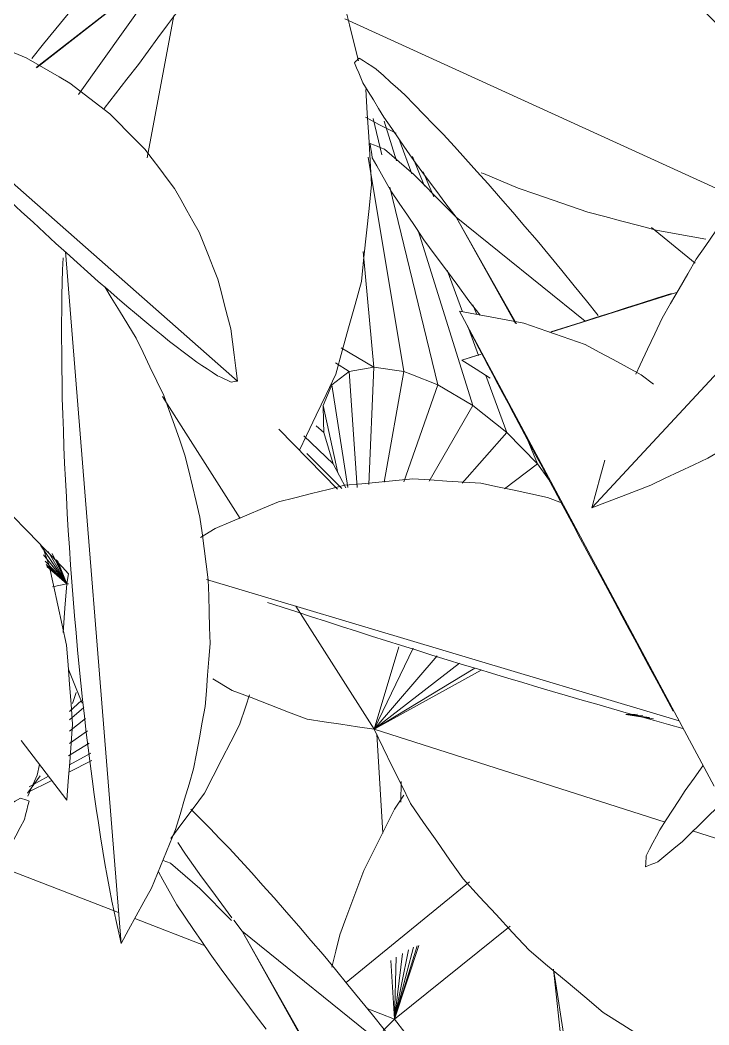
# Model space of a CAD drawing. Header units: metres. Extents: x 13.9 to 26.7, y -0.2 to 3.2.
# Drawn here: x 16.6252 to 16.6683, y 1.7036 to 1.7665 of the extents above; entities that cross this region are included whole.
import ezdxf

# ---------------------------------------------------------------- set-up
doc = ezdxf.new("R2010")
doc.units = ezdxf.units.M
doc.layers.add('Importações nas famílias', color=10, linetype='Continuous', lineweight=5)
doc.layers.add('Vegetação', color=7, linetype='Continuous', lineweight=5)

# ---------------------------------------------------------------- blocks, each defined once
blk = doc.blocks.new('Planta_pergolado_12200 - plantas pergolado_skp_Component_17-V357-Corte 1')
at = {"layer": 'Importações nas famílias'}
for p, q in [((16.63913, 1.70947), (16.638605, 1.710174)), ((16.649847, 1.700836), (16.63913, 1.70947)), ((16.642911, 1.70281), (16.63913, 1.70947)), ((16.64284, 1.702829), (16.63913, 1.70947)), ((16.640642, 1.703354), (16.639938, 1.704249))]:
    blk.add_line(p, q, dxfattribs=at)
at = {"layer": 'Importações nas famílias', "flags": 128}
for points in [[(16.635931, 1.717116), (16.636528, 1.716504), (16.637125, 1.715892), (16.637722, 1.71528), (16.638319, 1.714669)], [(16.636594, 1.712871), (16.636097, 1.713588), (16.635601, 1.714304), (16.635104, 1.715021)], [(16.638319, 1.714669), (16.639024, 1.713892), (16.639729, 1.713116), (16.640434, 1.712339), (16.641139, 1.711563)], [(16.634201, 1.713907), (16.634424, 1.713817), (16.634647, 1.713726)], [(16.634647, 1.713726), (16.635108, 1.71333), (16.635569, 1.712934), (16.63603, 1.712538), (16.636491, 1.712142)], [(16.635049, 1.711127), (16.63476, 1.711645), (16.634471, 1.712162), (16.634182, 1.712679), (16.633893, 1.713197)], [(16.638496, 1.71032), (16.637862, 1.71117), (16.637228, 1.712021), (16.636594, 1.712871)], [(16.636491, 1.712142), (16.637151, 1.711474), (16.63781, 1.710806), (16.63847, 1.710138)], [(16.637123, 1.708057), (16.636604, 1.708825), (16.636086, 1.709592), (16.635567, 1.71036), (16.635049, 1.711127)], [(16.641139, 1.711563), (16.641904, 1.710674), (16.64267, 1.709786), (16.643435, 1.708898), (16.6442, 1.70801)], [(16.639938, 1.704249), (16.639234, 1.705201), (16.638531, 1.706153), (16.637827, 1.707105), (16.637123, 1.708057)], [(16.6442, 1.70801), (16.644973, 1.707071), (16.645746, 1.706131), (16.646519, 1.705192), (16.647293, 1.704253)], [(16.647293, 1.704253), (16.648021, 1.703326), (16.64875, 1.7024), (16.649478, 1.701473)]]:
    blk.add_lwpolyline(points, dxfattribs=at)
blk = doc.blocks.new('Planta_pergolado_12200 - plantas pergolado_skp_Component_16-V358-Corte 1')
blk.add_blockref('Planta_pergolado_12200 - plantas pergolado_skp_Component_17-V357-Corte 1', (0, 0))
blk = doc.blocks.new('Planta_pergolado_12200 - plantas pergolado_skp_-3067429-Corte 1')
blk.add_blockref('Planta_pergolado_12200 - plantas pergolado_skp_Component_16-V358-Corte 1', (0, 0))
blk = doc.blocks.new('Planta_pergolado_12200 - plantas pergolado_skp_Component_12-V439-Corte 1')
at = {"layer": 'Importações nas famílias'}
for p, q in [((16.659156, 1.736236), (16.658224, 1.736596)), ((16.637445, 1.734657), (16.63653, 1.734096)), ((16.63691, 1.731478), (16.666458, 1.722624)), ((16.674191, 1.720306), (16.676139, 1.719723))]:
    blk.add_line(p, q, dxfattribs=at)
at = {"layer": 'Importações nas famílias', "flags": 128}
for points in [[(16.649804, 1.737758), (16.64874, 1.737658), (16.647676, 1.737559), (16.646612, 1.73746), (16.645548, 1.73736)], [(16.654062, 1.737501), (16.652998, 1.737565), (16.651933, 1.737629), (16.650868, 1.737693), (16.649804, 1.737758)], [(16.658224, 1.736596), (16.657184, 1.736822), (16.656143, 1.737048), (16.655103, 1.737274), (16.654062, 1.737501)], [(16.645548, 1.73736), (16.64451, 1.7371), (16.643472, 1.73684), (16.642434, 1.736579), (16.641396, 1.736319)], [(16.641396, 1.736319), (16.640408, 1.735903), (16.639421, 1.735488), (16.638433, 1.735072), (16.637445, 1.734657)], [(16.640725, 1.730042), (16.641643, 1.72974), (16.642561, 1.729439), (16.643479, 1.729137), (16.644397, 1.728836)], [(16.644397, 1.728836), (16.645336, 1.728536), (16.646274, 1.728236), (16.647212, 1.727935), (16.648151, 1.727635)], [(16.648151, 1.727635), (16.649099, 1.72734), (16.650048, 1.727044), (16.650996, 1.726748), (16.651945, 1.726453)], [(16.651945, 1.726453), (16.652892, 1.726165), (16.65384, 1.725877), (16.654788, 1.725589), (16.655736, 1.725301)], [(16.655736, 1.725301), (16.656673, 1.725024), (16.65761, 1.724747), (16.658546, 1.72447), (16.659483, 1.724194)], [(16.659483, 1.724194), (16.660398, 1.723931), (16.661314, 1.723668), (16.662229, 1.723405), (16.663144, 1.723142)], [(16.663144, 1.723142), (16.664028, 1.722897), (16.664911, 1.722651), (16.665795, 1.722405), (16.666679, 1.722159)], [(16.676139, 1.719723), (16.675697, 1.72069), (16.675372, 1.721402)], [(16.674675, 1.720081), (16.675407, 1.719902), (16.676139, 1.719723)]]:
    blk.add_lwpolyline(points, dxfattribs=at)
blk = doc.blocks.new('Planta_pergolado_12200 - plantas pergolado_skp_Component_12-V440-Corte 1')
at = {"layer": 'Importações nas famílias'}
for p, q in [((16.652714, 1.748247), (16.668646, 1.718544)), ((16.664852, 1.743677), (16.664074, 1.744278)), ((16.669828, 1.739017), (16.669168, 1.739732)), ((16.669076, 1.717742), (16.671734, 1.712787))]:
    blk.add_line(p, q, dxfattribs=at)
at = {"layer": 'Importações nas famílias', "flags": 128}
for points in [[(16.656753, 1.747501), (16.655743, 1.747688), (16.654734, 1.747874), (16.653724, 1.74806), (16.652714, 1.748247)], [(16.660569, 1.746168), (16.659615, 1.746501), (16.658661, 1.746835), (16.657707, 1.747168), (16.656753, 1.747501)], [(16.653194, 1.747335), (16.653434, 1.74688), (16.653674, 1.746424)], [(16.653674, 1.746424), (16.653955, 1.745892), (16.654237, 1.74536), (16.654518, 1.744829), (16.654799, 1.744297)], [(16.664074, 1.744278), (16.663198, 1.74475), (16.662322, 1.745223), (16.661445, 1.745696), (16.660569, 1.746168)], [(16.654799, 1.744297), (16.655119, 1.743695), (16.655439, 1.743093), (16.655759, 1.742491), (16.656078, 1.741889)], [(16.656078, 1.741889), (16.656433, 1.741224), (16.656788, 1.740559), (16.657142, 1.739894), (16.657497, 1.739228)], [(16.657497, 1.739228), (16.657883, 1.738507), (16.658268, 1.737786), (16.658654, 1.737065), (16.659039, 1.736343)], [(16.671943, 1.73577), (16.671415, 1.736582), (16.670886, 1.737394), (16.670357, 1.738205), (16.669828, 1.739017)], [(16.659039, 1.736343), (16.659451, 1.735574), (16.659863, 1.734805), (16.660276, 1.734036), (16.660688, 1.733266)], [(16.67348, 1.73221), (16.673096, 1.7331), (16.672711, 1.73399), (16.672327, 1.73488), (16.671943, 1.73577)], [(16.660688, 1.733266), (16.661122, 1.732458), (16.661556, 1.731649), (16.66199, 1.73084), (16.662425, 1.730031)], [(16.674401, 1.728421), (16.674171, 1.729368), (16.67394, 1.730315), (16.67371, 1.731263), (16.67348, 1.73221)], [(16.662425, 1.730031), (16.662876, 1.729192), (16.663327, 1.728353), (16.663779, 1.727514), (16.66423, 1.726675)], [(16.674615, 1.725474), (16.674544, 1.726456), (16.674473, 1.727438), (16.674401, 1.728421)], [(16.66423, 1.726675), (16.664694, 1.725814), (16.665158, 1.724954), (16.665621, 1.724094), (16.666085, 1.723233)], [(16.673337, 1.716582), (16.673585, 1.717565), (16.673833, 1.718548), (16.674081, 1.719531), (16.6743, 1.720398)], [(16.671734, 1.712787), (16.672135, 1.713735), (16.672536, 1.714684), (16.672936, 1.715633), (16.673337, 1.716582)], [(16.670327, 1.715385), (16.670796, 1.714519), (16.671265, 1.713653), (16.671734, 1.712787)]]:
    blk.add_lwpolyline(points, dxfattribs=at)
blk = doc.blocks.new('Planta_pergolado_12200 - plantas pergolado_skp_Component_12-V441-Corte 1')
at = {"layer": 'Importações nas famílias'}
for p, q in [((16.677664, 1.69538), (16.691507, 1.706669)), ((16.690192, 1.703547), (16.690531, 1.704177)), ((16.669563, 1.699833), (16.669319, 1.699606)), ((16.666667, 1.696435), (16.666088, 1.69555)), ((16.662428, 1.689066), (16.662098, 1.688174)), ((16.664234, 1.684427), (16.66738, 1.686993)), ((16.665485, 1.683044), (16.666398, 1.683435))]:
    blk.add_line(p, q, dxfattribs=at)
at = {"layer": 'Importações nas famílias', "flags": 128}
for points in [[(16.681973, 1.707265), (16.681142, 1.707001), (16.680311, 1.706736)], [(16.685276, 1.707699), (16.68445, 1.707591), (16.683624, 1.707482), (16.682799, 1.707374), (16.681973, 1.707265)], [(16.688479, 1.707499), (16.687678, 1.707549), (16.686877, 1.707599), (16.686076, 1.707649), (16.685276, 1.707699)], [(16.691507, 1.706669), (16.69075, 1.706876), (16.689993, 1.707084), (16.689236, 1.707291), (16.688479, 1.707499)], [(16.690531, 1.704177), (16.690775, 1.7048), (16.691019, 1.705423), (16.691263, 1.706046), (16.691507, 1.706669)], [(16.669319, 1.699606), (16.668656, 1.698813), (16.667993, 1.69802), (16.66733, 1.697228), (16.666667, 1.696435)], [(16.665509, 1.694664), (16.66493, 1.693779), (16.664351, 1.692894)], [(16.664351, 1.692894), (16.66387, 1.691937), (16.663389, 1.69098), (16.662909, 1.690023), (16.662428, 1.689066)]]:
    blk.add_lwpolyline(points, dxfattribs=at)
blk = doc.blocks.new('Planta_pergolado_12200 - plantas pergolado_skp_Component_17-V442-Corte 1')
at = {"layer": 'Importações nas famílias'}
for p, q in [((16.660584, 1.747616), (16.652508, 1.754122)), ((16.656288, 1.747463), (16.652508, 1.754122)), ((16.656217, 1.747481), (16.652508, 1.754122)), ((16.654019, 1.748006), (16.653316, 1.748901)), ((16.66067, 1.748905), (16.661398, 1.747979)), ((16.663124, 1.723026), (16.663846, 1.723042)), ((16.663124, 1.723026), (16.664856, 1.722766)), ((16.663124, 1.723026), (16.664609, 1.722833)), ((16.663124, 1.723026), (16.664194, 1.722947))]:
    blk.add_line(p, q, dxfattribs=at)
at = {"layer": 'Importações nas famílias', "flags": 128}
for points in [[(16.646158, 1.763782), (16.646229, 1.763856), (16.6463, 1.76393), (16.646371, 1.764004), (16.646442, 1.764078)], [(16.646442, 1.764078), (16.64671, 1.763906), (16.646979, 1.763735), (16.647248, 1.763563), (16.647516, 1.763391)], [(16.646684, 1.762524), (16.646553, 1.762839), (16.646421, 1.763153), (16.64629, 1.763468), (16.646158, 1.763782)], [(16.647516, 1.763391), (16.647964, 1.762986), (16.648412, 1.76258), (16.64886, 1.762174), (16.649309, 1.761769)], [(16.647985, 1.760389), (16.64766, 1.760923), (16.647335, 1.761457), (16.647009, 1.761991), (16.646684, 1.762524)], [(16.649309, 1.761769), (16.649905, 1.761157), (16.650502, 1.760545), (16.651099, 1.759933), (16.651696, 1.759321)], [(16.649971, 1.757524), (16.649474, 1.75824), (16.648978, 1.758957), (16.648481, 1.759673), (16.647985, 1.760389)], [(16.651696, 1.759321), (16.652401, 1.758544), (16.653106, 1.757768), (16.653811, 1.756991), (16.654516, 1.756215)], [(16.647271, 1.757849), (16.647236, 1.758072), (16.647202, 1.758295), (16.647167, 1.758518), (16.647133, 1.758741)], [(16.647133, 1.758741), (16.647355, 1.75865), (16.647578, 1.75856), (16.647801, 1.758469), (16.648024, 1.758379)], [(16.648024, 1.758379), (16.648485, 1.757983), (16.648946, 1.757586), (16.649407, 1.75719), (16.649868, 1.756794)], [(16.648426, 1.75578), (16.648137, 1.756297), (16.647848, 1.756814), (16.64756, 1.757332), (16.647271, 1.757849)], [(16.652508, 1.754122), (16.651873, 1.754972), (16.651239, 1.755823), (16.650605, 1.756673), (16.649971, 1.757524)], [(16.649868, 1.756794), (16.650528, 1.756126), (16.651188, 1.755458), (16.651848, 1.75479), (16.652508, 1.754122)], [(16.6505, 1.75271), (16.649982, 1.753477), (16.649463, 1.754245), (16.648945, 1.755012), (16.648426, 1.75578)], [(16.654516, 1.756215), (16.655282, 1.755327), (16.656047, 1.754439), (16.656812, 1.75355), (16.657577, 1.752662)], [(16.653316, 1.748901), (16.652612, 1.749853), (16.651908, 1.750806), (16.651204, 1.751758), (16.6505, 1.75271)], [(16.657577, 1.752662), (16.65835, 1.751723), (16.659124, 1.750784), (16.659897, 1.749844), (16.66067, 1.748905)]]:
    blk.add_lwpolyline(points, dxfattribs=at)
blk = doc.blocks.new('Planta_pergolado_12200 - plantas pergolado_skp_Component_16-V443-Corte 1')
for name in ['Planta_pergolado_12200 - plantas pergolado_skp_Component_17-V442-Corte 1', 'Planta_pergolado_12200 - plantas pergolado_skp_Component_12-V440-Corte 1', 'Planta_pergolado_12200 - plantas pergolado_skp_Component_12-V439-Corte 1', 'Planta_pergolado_12200 - plantas pergolado_skp_Component_12-V441-Corte 1']:
    blk.add_blockref(name, (0, 0))
blk = doc.blocks.new('Planta_pergolado_12200 - plantas pergolado_skp_Component_12-V88-Corte 1')
at = {"layer": 'Importações nas famílias'}
blk.add_line((16.564031, 0.791203), (16.591644, 0.820944), dxfattribs=at)
at = {"layer": 'Importações nas famílias', "flags": 128}
for points in [[(16.586585, 0.820687), (16.585899, 0.820428), (16.585213, 0.820169), (16.584527, 0.81991), (16.583841, 0.819651)], [(16.589206, 0.821122), (16.588551, 0.821013), (16.587895, 0.820904), (16.58724, 0.820796), (16.586585, 0.820687)], [(16.591644, 0.820944), (16.591034, 0.820989), (16.590425, 0.821033), (16.589815, 0.821077), (16.589206, 0.821122)], [(16.591234, 0.817929), (16.591337, 0.818683), (16.591439, 0.819437), (16.591541, 0.82019), (16.591644, 0.820944)], [(16.583841, 0.819651), (16.583141, 0.819248), (16.582441, 0.818845), (16.581741, 0.818442), (16.581041, 0.818038)], [(16.581041, 0.818038), (16.580343, 0.8175), (16.579644, 0.816962), (16.578946, 0.816424), (16.578248, 0.815886)], [(16.59042, 0.814907), (16.590624, 0.815662), (16.590827, 0.816418), (16.591031, 0.817174), (16.591234, 0.817929)], [(16.578248, 0.815886), (16.577568, 0.815226), (16.576888, 0.814565), (16.576209, 0.813905), (16.575529, 0.813245)], [(16.589211, 0.811909), (16.589513, 0.812659), (16.589815, 0.813408), (16.590118, 0.814157), (16.59042, 0.814907)], [(16.575529, 0.813245), (16.574883, 0.812478), (16.574238, 0.811711), (16.573593, 0.810944), (16.572947, 0.810177)], [(16.587619, 0.808971), (16.588017, 0.809706), (16.588415, 0.81044), (16.588813, 0.811175), (16.589211, 0.811909)], [(16.572947, 0.810177), (16.572351, 0.809321), (16.571755, 0.808465), (16.571159, 0.80761), (16.570563, 0.806754)], [(16.585663, 0.806124), (16.586152, 0.806836), (16.586641, 0.807548), (16.58713, 0.808259), (16.587619, 0.808971)], [(16.570563, 0.806754), (16.570031, 0.805829), (16.569499, 0.804905), (16.568966, 0.803981), (16.568434, 0.803056)], [(16.583364, 0.803401), (16.583938, 0.804081), (16.584513, 0.804762), (16.585088, 0.805443), (16.585663, 0.806124)], [(16.568434, 0.803056), (16.567977, 0.802085), (16.567521, 0.801114), (16.567064, 0.800142), (16.566786, 0.79955)], [(16.580748, 0.80083), (16.581402, 0.801473), (16.582056, 0.802115), (16.58271, 0.802758), (16.583364, 0.803401)], [(16.577843, 0.798442), (16.578569, 0.799039), (16.579295, 0.799636), (16.580021, 0.800233), (16.580748, 0.80083)], [(16.574683, 0.796262), (16.575473, 0.796807), (16.576263, 0.797352), (16.577053, 0.797897), (16.577843, 0.798442)], [(16.571302, 0.794315), (16.572148, 0.794802), (16.572993, 0.795289), (16.573838, 0.795776), (16.574683, 0.796262)], [(16.567738, 0.792623), (16.568629, 0.793046), (16.56952, 0.793469), (16.570411, 0.793892), (16.571302, 0.794315)], [(16.564854, 0.794192), (16.56458, 0.793196), (16.564305, 0.7922), (16.564031, 0.791203)], [(16.564031, 0.791203), (16.564958, 0.791558), (16.565884, 0.791913), (16.566811, 0.792268), (16.567738, 0.792623)]]:
    blk.add_lwpolyline(points, dxfattribs=at)
blk = doc.blocks.new('Planta_pergolado_12200 - plantas pergolado_skp_Component_16-V463-Corte 1')
blk.add_blockref('Planta_pergolado_12200 - plantas pergolado_skp_Component_12-V88-Corte 1', (0.096957, 0.944751))
blk = doc.blocks.new('Planta_pergolado_12200 - plantas pergolado_skp_Component_12-V83-Corte 1')
at = {"layer": 'Importações nas famílias'}
blk.add_line((16.619427, 0.799128), (16.59318, 0.822232), dxfattribs=at)
at = {"layer": 'Importações nas famílias', "flags": 128}
for points in [[(16.59318, 0.822232), (16.59392, 0.821476), (16.59466, 0.82072), (16.5954, 0.819965), (16.596141, 0.819209)], [(16.596668, 0.82205), (16.595796, 0.822095), (16.594924, 0.822141), (16.594052, 0.822186), (16.59318, 0.822232)], [(16.600025, 0.821502), (16.599186, 0.821639), (16.598347, 0.821776), (16.597507, 0.821913), (16.596668, 0.82205)], [(16.603215, 0.820596), (16.602418, 0.820823), (16.60162, 0.821049), (16.600823, 0.821276), (16.600025, 0.821502)], [(16.606202, 0.819341), (16.605455, 0.819654), (16.604709, 0.819968), (16.603962, 0.820282), (16.603215, 0.820596)], [(16.596141, 0.819209), (16.596901, 0.818451), (16.597661, 0.817694), (16.598421, 0.816936), (16.599181, 0.816178)], [(16.608952, 0.81775), (16.608265, 0.818148), (16.607577, 0.818545), (16.606889, 0.818943), (16.606202, 0.819341)], [(16.611435, 0.815842), (16.610815, 0.816319), (16.610194, 0.816796), (16.609573, 0.817273), (16.608952, 0.81775)], [(16.599181, 0.816178), (16.599943, 0.815436), (16.600705, 0.814694), (16.601467, 0.813952), (16.602229, 0.81321)], [(16.613624, 0.813638), (16.613077, 0.814189), (16.61253, 0.81474), (16.611983, 0.815291), (16.611435, 0.815842)], [(16.602229, 0.81321), (16.602976, 0.812501), (16.603722, 0.811792), (16.604468, 0.811083), (16.605214, 0.810374)], [(16.615494, 0.811161), (16.615027, 0.81178), (16.614559, 0.8124), (16.614092, 0.813019), (16.613624, 0.813638)], [(16.617024, 0.808441), (16.616642, 0.809121), (16.616259, 0.809801), (16.615877, 0.810481), (16.615494, 0.811161)], [(16.605214, 0.810374), (16.605927, 0.809715), (16.60664, 0.809056), (16.607353, 0.808397), (16.608065, 0.807738)], [(16.618198, 0.805507), (16.617904, 0.80624), (16.617611, 0.806974), (16.617318, 0.807707), (16.617024, 0.808441)], [(16.608065, 0.807738), (16.608728, 0.807144), (16.609391, 0.80655), (16.610053, 0.805956), (16.610716, 0.805362)], [(16.610716, 0.805362), (16.611313, 0.804847), (16.61191, 0.804332), (16.612507, 0.803817), (16.613104, 0.803303)], [(16.619002, 0.802391), (16.618801, 0.80317), (16.6186, 0.803949), (16.618399, 0.804728), (16.618198, 0.805507)], [(16.613104, 0.803303), (16.613621, 0.802879), (16.614139, 0.802455), (16.614656, 0.802032), (16.615173, 0.801608)], [(16.619427, 0.799128), (16.619321, 0.799944), (16.619214, 0.800759), (16.619108, 0.801575), (16.619002, 0.802391)], [(16.615173, 0.801608), (16.615599, 0.801286), (16.616024, 0.800963), (16.61645, 0.800641), (16.616875, 0.800318)], [(16.616875, 0.800318), (16.617199, 0.800105), (16.617523, 0.799891), (16.617847, 0.799677), (16.61817, 0.799463)], [(16.61817, 0.799463), (16.618385, 0.799363), (16.618599, 0.799263), (16.618813, 0.799164), (16.619028, 0.799064)], [(16.619028, 0.799064), (16.619127, 0.79908), (16.619227, 0.799096), (16.619327, 0.799112), (16.619427, 0.799128)]]:
    blk.add_lwpolyline(points, dxfattribs=at)
blk = doc.blocks.new('Planta_pergolado_12200 - plantas pergolado_skp_Component_12-V158-Corte 1')
at = {"layer": 'Importações nas famílias'}
blk.add_line((16.709104, 1.098091), (16.705636, 1.141375), dxfattribs=at)
at = {"layer": 'Importações nas famílias', "flags": 128}
for points in [[(16.705482, 1.140979), (16.70545, 1.140221), (16.705418, 1.139463)], [(16.705418, 1.139463), (16.705408, 1.138598), (16.705398, 1.137734), (16.705388, 1.136869), (16.705379, 1.136005)], [(16.710051, 1.135958), (16.70953, 1.136805), (16.70901, 1.137651), (16.70849, 1.138498), (16.708079, 1.139166)], [(16.705379, 1.136005), (16.705391, 1.135054), (16.705404, 1.134103), (16.705416, 1.133152), (16.705429, 1.132201)], [(16.711767, 1.132373), (16.711338, 1.133269), (16.710909, 1.134166), (16.71048, 1.135062), (16.710051, 1.135958)], [(16.713099, 1.128628), (16.712766, 1.129564), (16.712433, 1.130501), (16.7121, 1.131437), (16.711767, 1.132373)], [(16.705429, 1.132201), (16.705464, 1.131186), (16.705499, 1.130172), (16.705534, 1.129157), (16.705568, 1.128142)], [(16.714033, 1.124766), (16.713799, 1.125732), (16.713566, 1.126697), (16.713333, 1.127663), (16.713099, 1.128628)], [(16.705568, 1.128142), (16.705625, 1.127087), (16.705681, 1.126032), (16.705737, 1.124977), (16.705793, 1.123922)], [(16.714557, 1.12083), (16.714426, 1.121814), (16.714295, 1.122798), (16.714164, 1.123782), (16.714033, 1.124766)], [(16.705793, 1.123922), (16.705869, 1.122852), (16.705946, 1.121782), (16.706022, 1.120711), (16.706098, 1.119641)], [(16.714666, 1.116863), (16.714639, 1.117854), (16.714611, 1.118846), (16.714584, 1.119838), (16.714557, 1.12083)], [(16.706098, 1.119641), (16.706193, 1.11858), (16.706287, 1.11752), (16.706382, 1.116459), (16.706476, 1.115398)], [(16.714359, 1.112909), (16.714435, 1.113897), (16.714512, 1.114886), (16.714589, 1.115874), (16.714666, 1.116863)], [(16.706476, 1.115398), (16.706587, 1.114372), (16.706697, 1.113346), (16.706808, 1.11232), (16.706918, 1.111294)], [(16.713639, 1.109012), (16.713819, 1.109986), (16.713999, 1.11096), (16.714179, 1.111934), (16.714359, 1.112909)], [(16.706918, 1.111294), (16.707042, 1.110327), (16.707166, 1.109359), (16.70729, 1.108392), (16.707414, 1.107424)], [(16.712514, 1.105215), (16.712795, 1.106164), (16.713076, 1.107114), (16.713357, 1.108063), (16.713639, 1.109012)], [(16.707414, 1.107424), (16.707549, 1.106538), (16.707683, 1.105652), (16.707818, 1.104766), (16.707952, 1.10388)], [(16.710996, 1.101562), (16.711376, 1.102475), (16.711755, 1.103388), (16.712134, 1.104302), (16.712514, 1.105215)], [(16.707952, 1.10388), (16.708094, 1.103096), (16.708236, 1.102312), (16.708378, 1.101528), (16.70852, 1.100745)], [(16.709104, 1.098091), (16.709577, 1.098959), (16.71005, 1.099826), (16.710523, 1.100694), (16.710996, 1.101562)], [(16.70852, 1.100745), (16.708666, 1.100081), (16.708812, 1.099418), (16.708958, 1.098755), (16.709104, 1.098091)]]:
    blk.add_lwpolyline(points, dxfattribs=at)
blk = doc.blocks.new('Planta_pergolado_12200 - plantas pergolado_skp_Component_16-V489-Corte 1')
for name, p in [('Planta_pergolado_12200 - plantas pergolado_skp_Component_12-V83-Corte 1', (0.019417, 0.944751)), ('Planta_pergolado_12200 - plantas pergolado_skp_Component_12-V158-Corte 1', (-0.07754, 0.610611))]:
    blk.add_blockref(name, p)
blk = doc.blocks.new('Planta_pergolado_12200 - plantas pergolado_skp_-3067431-Corte 1')
for name in ['Planta_pergolado_12200 - plantas pergolado_skp_Component_16-V489-Corte 1', 'Planta_pergolado_12200 - plantas pergolado_skp_Component_16-V463-Corte 1', 'Planta_pergolado_12200 - plantas pergolado_skp_Component_16-V443-Corte 1']:
    blk.add_blockref(name, (0, 0))
blk = doc.blocks.new('Planta_pergolado_12200 - plantas pergolado_skp_-3067432-Corte 1')
for name in ['Planta_pergolado_12200 - plantas pergolado_skp_-3067431-Corte 1', 'Planta_pergolado_12200 - plantas pergolado_skp_-3067429-Corte 1']:
    blk.add_blockref(name, (0, 0))
blk = doc.blocks.new('Planta_pergolado_12200 - plantas pergolado_skp_Component_12-V778-Corte 1')
at = {"layer": 'Importações nas famílias'}
for p, q in [((16.649236, 1.717993), (16.648657, 1.717108)), ((16.645626, 1.706264), (16.653355, 1.712567))]:
    blk.add_line(p, q, dxfattribs=at)
at = {"layer": 'Importações nas famílias', "flags": 128}
for points in [[(16.648657, 1.717108), (16.648176, 1.716151), (16.647695, 1.715194), (16.647214, 1.714237), (16.646734, 1.71328)], [(16.646734, 1.71328), (16.646362, 1.712273), (16.64599, 1.711267), (16.645619, 1.710261), (16.645247, 1.709255)], [(16.645247, 1.709255), (16.644993, 1.708223), (16.644749, 1.707229)]]:
    blk.add_lwpolyline(points, dxfattribs=at)
blk = doc.blocks.new('Planta_pergolado_12200 - plantas pergolado_skp_Component_16-V780-Corte 1')
blk.add_blockref('Planta_pergolado_12200 - plantas pergolado_skp_Component_12-V778-Corte 1', (0, 0))
blk = doc.blocks.new('Planta_pergolado_12200 - plantas pergolado_skp_-3067440-Corte 1')
blk.add_blockref('Planta_pergolado_12200 - plantas pergolado_skp_Component_16-V780-Corte 1', (0, 0))
blk = doc.blocks.new('Planta_pergolado_12200 - plantas pergolado_skp_Component_12-V642-Corte 1')
at = {"layer": 'Importações nas famílias'}
for p, q in [((16.682959, 1.165954), (16.682133, 1.165845)), ((16.687246, 1.163337), (16.689191, 1.164923)), ((16.673845, 1.152409), (16.677705, 1.155556))]:
    blk.add_line(p, q, dxfattribs=at)
at = {"layer": 'Importações nas famílias', "flags": 128}
for points in [[(16.686162, 1.165754), (16.685361, 1.165804), (16.68456, 1.165854), (16.683759, 1.165904), (16.682959, 1.165954)], [(16.689191, 1.164923), (16.688433, 1.165131), (16.687676, 1.165338), (16.686919, 1.165546), (16.686162, 1.165754)], [(16.688702, 1.163677), (16.688946, 1.1643), (16.689191, 1.164923)], [(16.674699, 1.163633), (16.673882, 1.163219), (16.673065, 1.162804)], [(16.673065, 1.162804), (16.672281, 1.16225), (16.671498, 1.161695), (16.670714, 1.161141), (16.669931, 1.160586)], [(16.669931, 1.160586), (16.669199, 1.159905), (16.668467, 1.159223), (16.667734, 1.158542)]]:
    blk.add_lwpolyline(points, dxfattribs=at)
blk = doc.blocks.new('Planta_pergolado_12200 - plantas pergolado_skp_Component_16-V883-Corte 1')
blk.add_blockref('Planta_pergolado_12200 - plantas pergolado_skp_Component_12-V642-Corte 1', (0, 0.610611))
blk = doc.blocks.new('Planta_pergolado_12200 - plantas pergolado_skp_Component_12-V942-Corte 1')
at = {"layer": 'Importações nas famílias'}
for p, q in [((16.627071, 1.732354), (16.626645, 1.733544)), ((16.625322, 1.72141), (16.628176, 1.717671))]:
    blk.add_line(p, q, dxfattribs=at)
at = {"layer": 'Importações nas famílias', "flags": 128}
for points in [[(16.628153, 1.727364), (16.627883, 1.728611), (16.627612, 1.729859), (16.627342, 1.731106), (16.627071, 1.732354)], [(16.628524, 1.722431), (16.628432, 1.723664), (16.628339, 1.724898), (16.628246, 1.726131), (16.628153, 1.727364)], [(16.628176, 1.717671), (16.628263, 1.718861), (16.62835, 1.720051), (16.628437, 1.721241), (16.628524, 1.722431)]]:
    blk.add_lwpolyline(points, dxfattribs=at)
blk = doc.blocks.new('Planta_pergolado_12200 - plantas pergolado_skp_Component_17-V944-Corte 1')
at = {"layer": 'Importações nas famílias'}
for p, q in [((16.647317, 1.760295), (16.647868, 1.758024)), ((16.648007, 1.760128), (16.648779, 1.757654)), ((16.649738, 1.756834), (16.648924, 1.75905)), ((16.649245, 1.74447), (16.647015, 1.757871)), ((16.650536, 1.756077), (16.64979, 1.757914)), ((16.650446, 1.756967), (16.651114, 1.755406)), ((16.648359, 1.756001), (16.651358, 1.743654)), ((16.65014, 1.753292), (16.653553, 1.742356)), ((16.667461, 1.751243), (16.664728, 1.753475)), ((16.647357, 1.744748), (16.64669, 1.751991)), ((16.652907, 1.748211), (16.651954, 1.750806)), ((16.653796, 1.748047), (16.653549, 1.748656)), ((16.65391, 1.745482), (16.653284, 1.747185)), ((16.647357, 1.744748), (16.64532, 1.745949)), ((16.644975, 1.745017), (16.645824, 1.74447)), ((16.645824, 1.74447), (16.64475, 1.743654)), ((16.647357, 1.744748), (16.645824, 1.74447)), ((16.646316, 1.737218), (16.645824, 1.74447)), ((16.647054, 1.737403), (16.647357, 1.744748)), ((16.649245, 1.74447), (16.647357, 1.744748)), ((16.649245, 1.74447), (16.64802, 1.737565)), ((16.64967, 1.744306), (16.649245, 1.74447)), ((16.64967, 1.744306), (16.651358, 1.743654)), ((16.65568, 1.740664), (16.65437, 1.744228)), ((16.64475, 1.743654), (16.644207, 1.742356)), ((16.645738, 1.737227), (16.64475, 1.743654)), ((16.649239, 1.737585), (16.651358, 1.743654)), ((16.651358, 1.743654), (16.653553, 1.742356)), ((16.634144, 1.742914), (16.639007, 1.735276)), ((16.644207, 1.742356), (16.645119, 1.738147)), ((16.644207, 1.742356), (16.644223, 1.741342)), ((16.650835, 1.737611), (16.653553, 1.742356)), ((16.653553, 1.742356), (16.65568, 1.740664)), ((16.644223, 1.741342), (16.644234, 1.740664)), ((16.641427, 1.740868), (16.645098, 1.737118)), ((16.643765, 1.741081), (16.644234, 1.740664)), ((16.644234, 1.740664), (16.644828, 1.738695)), ((16.652898, 1.737496), (16.65568, 1.740664)), ((16.65568, 1.740664), (16.657594, 1.738695)), ((16.642983, 1.740462), (16.644828, 1.738695)), ((16.657594, 1.738695), (16.656954, 1.740272)), ((16.643187, 1.739359), (16.645369, 1.737164)), ((16.644828, 1.738695), (16.645617, 1.737207)), ((16.655528, 1.737133), (16.657594, 1.738695)), ((16.657594, 1.738695), (16.658295, 1.737751)), ((16.64249, 1.729806), (16.64739, 1.722109)), ((16.648924, 1.727254), (16.64739, 1.722109)), ((16.649822, 1.727179), (16.64739, 1.722109)), ((16.651331, 1.72669), (16.64739, 1.722109)), ((16.652713, 1.726242), (16.64739, 1.722109)), ((16.64739, 1.722109), (16.653674, 1.725931)), ((16.64739, 1.722109), (16.65408, 1.72581)), ((16.637301, 1.725255), (16.638518, 1.724535)), ((16.665584, 1.71629), (16.64739, 1.722109)), ((16.670739, 1.714642), (16.667297, 1.715743))]:
    blk.add_line(p, q, dxfattribs=at)
at = {"layer": 'Importações nas famílias', "flags": 128}
for points in [[(16.624689, 1.735533), (16.62575, 1.734441), (16.626811, 1.733349), (16.627873, 1.732257), (16.628285, 1.731832)], [(16.638518, 1.724535), (16.63969, 1.724083), (16.640861, 1.723631), (16.642033, 1.723178), (16.643204, 1.722726)], [(16.643204, 1.722726), (16.644251, 1.722572), (16.645297, 1.722418), (16.646344, 1.722263), (16.64739, 1.722109)], [(16.64739, 1.722109), (16.647956, 1.720947), (16.648521, 1.719785), (16.649087, 1.718622), (16.649653, 1.71746)], [(16.649653, 1.71746), (16.650478, 1.716282), (16.651303, 1.715104), (16.652128, 1.713925), (16.652954, 1.712747)], [(16.652954, 1.712747), (16.653982, 1.711633), (16.655011, 1.710518), (16.656039, 1.709404), (16.657068, 1.70829)], [(16.657068, 1.70829), (16.65823, 1.707316), (16.659392, 1.706342), (16.660554, 1.705368), (16.661715, 1.704394)], [(16.661715, 1.704394), (16.662931, 1.703626), (16.664147, 1.702858), (16.665363, 1.702091), (16.666579, 1.701323)]]:
    blk.add_lwpolyline(points, dxfattribs=at)
blk = doc.blocks.new('Planta_pergolado_12200 - plantas pergolado_skp_Component_16-V945-Corte 1')
for name in ['Planta_pergolado_12200 - plantas pergolado_skp_Component_17-V944-Corte 1', 'Planta_pergolado_12200 - plantas pergolado_skp_Component_12-V942-Corte 1']:
    blk.add_blockref(name, (0, 0))
blk = doc.blocks.new('Planta_pergolado_12200 - plantas pergolado_skp_-V954-Corte 1')
blk.add_blockref('Planta_pergolado_12200 - plantas pergolado_skp_Component_16-V945-Corte 1', (0, 0))
blk = doc.blocks.new('Planta_pergolado_12200 - plantas pergolado_skp_-3067442-Corte 1')
for name in ['Planta_pergolado_12200 - plantas pergolado_skp_-V954-Corte 1', 'Planta_pergolado_12200 - plantas pergolado_skp_Component_16-V883-Corte 1']:
    blk.add_blockref(name, (0, 0))
blk = doc.blocks.new('Planta_pergolado_12200 - plantas pergolado_skp_-3067443-Corte 1')
for name in ['Planta_pergolado_12200 - plantas pergolado_skp_-3067442-Corte 1', 'Planta_pergolado_12200 - plantas pergolado_skp_-3067440-Corte 1']:
    blk.add_blockref(name, (0, 0))
blk = doc.blocks.new('Planta_pergolado_12200 - plantas pergolado_skp_Component_12-V1137-Corte 1')
at = {"layer": 'Importações nas famílias'}
for p, q in [((16.685521, 1.755508), (16.692975, 1.757867)), ((16.658364, 1.746913), (16.666355, 1.749442)), ((16.652875, 1.745176), (16.654084, 1.745559))]:
    blk.add_line(p, q, dxfattribs=at)
at = {"layer": 'Importações nas famílias', "flags": 128}
for points in [[(16.690673, 1.75715), (16.691249, 1.757329), (16.691824, 1.757508), (16.692399, 1.757688), (16.692975, 1.757867)], [(16.692975, 1.757867), (16.692576, 1.7569), (16.692183, 1.755947)], [(16.688068, 1.756335), (16.688719, 1.756538), (16.689371, 1.756742), (16.690022, 1.756946), (16.690673, 1.75715)], [(16.685908, 1.755656), (16.686628, 1.755883), (16.687348, 1.756109), (16.688068, 1.756335)], [(16.660305, 1.747548), (16.661251, 1.747849), (16.662198, 1.748151), (16.663144, 1.748452), (16.664091, 1.748754)], [(16.664091, 1.748754), (16.665035, 1.749054), (16.66598, 1.749354)], [(16.658429, 1.74695), (16.659367, 1.747249), (16.660305, 1.747548)], [(16.652875, 1.745176), (16.653794, 1.74547), (16.654084, 1.745562)], [(16.654645, 1.744054), (16.65376, 1.744615), (16.652875, 1.745176)], [(16.683445, 1.744622), (16.682621, 1.744117), (16.681756, 1.743586), (16.68089, 1.743056), (16.680025, 1.742525)], [(16.680025, 1.742525), (16.679088, 1.742142), (16.67815, 1.74176), (16.677213, 1.741377), (16.676276, 1.740994)], [(16.676276, 1.740994), (16.675288, 1.740768), (16.674301, 1.740541), (16.673314, 1.740315), (16.672327, 1.740089)], [(16.672327, 1.740089), (16.671313, 1.740025), (16.670299, 1.739961)]]:
    blk.add_lwpolyline(points, dxfattribs=at)
blk = doc.blocks.new('Planta_pergolado_12200 - plantas pergolado_skp_Component_17-V1140-Corte 1')
at = {"layer": 'Importações nas famílias', "flags": 128}
for points in [[(16.666829, 1.718269), (16.667385, 1.719045), (16.667941, 1.719822)], [(16.66524, 1.715821), (16.665637, 1.716433), (16.666035, 1.717045), (16.666432, 1.717657), (16.666829, 1.718269)], [(16.668804, 1.7172), (16.668263, 1.716666), (16.667721, 1.716133), (16.667179, 1.715599), (16.666637, 1.715065)], [(16.664397, 1.714198), (16.664608, 1.714604), (16.664819, 1.71501), (16.66503, 1.715415), (16.66524, 1.715821)], [(16.666637, 1.715065), (16.666258, 1.714751), (16.665879, 1.714436), (16.665499, 1.714122), (16.66512, 1.713807)], [(16.664356, 1.713512), (16.664366, 1.713683), (16.664377, 1.713855), (16.664387, 1.714027), (16.664397, 1.714198)], [(16.66512, 1.713807), (16.664929, 1.713733), (16.664738, 1.71366), (16.664547, 1.713586), (16.664356, 1.713512)]]:
    blk.add_lwpolyline(points, dxfattribs=at)
blk = doc.blocks.new('Planta_pergolado_12200 - plantas pergolado_skp_Component_16-V1141-Corte 1')
for name in ['Planta_pergolado_12200 - plantas pergolado_skp_Component_17-V1140-Corte 1', 'Planta_pergolado_12200 - plantas pergolado_skp_Component_12-V1137-Corte 1']:
    blk.add_blockref(name, (0, 0))
blk = doc.blocks.new('Planta_pergolado_12200 - plantas pergolado_skp_Component_12-V1171-Corte 1')
at = {"layer": 'Importações nas famílias'}
for p, q in [((16.659887, 1.6949), (16.658605, 1.707092)), ((16.668676, 1.700285), (16.66914, 1.6997)), ((16.660308, 1.695569), (16.660224, 1.696203))]:
    blk.add_line(p, q, dxfattribs=at)
at = {"layer": 'Importações nas famílias', "flags": 128}
for points in [[(16.659189, 1.703345), (16.659042, 1.704291), (16.658895, 1.705237), (16.658748, 1.706183), (16.658607, 1.70709)], [(16.659732, 1.69969), (16.659596, 1.700604), (16.659461, 1.701517), (16.659325, 1.702431), (16.659189, 1.703345)], [(16.660224, 1.696203), (16.660101, 1.697075), (16.659978, 1.697946), (16.659855, 1.698818), (16.659732, 1.69969)]]:
    blk.add_lwpolyline(points, dxfattribs=at)
blk = doc.blocks.new('Planta_pergolado_12200 - plantas pergolado_skp_Component_16-V1176-Corte 1')
blk.add_blockref('Planta_pergolado_12200 - plantas pergolado_skp_Component_12-V1171-Corte 1', (0, 0))
blk = doc.blocks.new('Planta_pergolado_12200 - plantas pergolado_skp_Component_17-V1190-Corte 1')
at = {"layer": 'Importações nas famílias'}
for p, q in [((16.626254, 1.763489), (16.634866, 1.770188)), ((16.634866, 1.770188), (16.626283, 1.763472)), ((16.628901, 1.761796), (16.634866, 1.770188)), ((16.625976, 1.764044), (16.626704, 1.764971))]:
    blk.add_line(p, q, dxfattribs=at)
at = {"layer": 'Importações nas famílias', "flags": 128}
for points in [[(16.626704, 1.764971), (16.627477, 1.76591), (16.62825, 1.766849), (16.629024, 1.767789), (16.629797, 1.768728)], [(16.635085, 1.766994), (16.634475, 1.766166), (16.633865, 1.765338), (16.633255, 1.76451), (16.632645, 1.763681)], [(16.632645, 1.763681), (16.631932, 1.762765), (16.631219, 1.761849), (16.630505, 1.760933)]]:
    blk.add_lwpolyline(points, dxfattribs=at)
blk = doc.blocks.new('Planta_pergolado_12200 - plantas pergolado_skp_Component_16-V1191-Corte 1')
blk.add_blockref('Planta_pergolado_12200 - plantas pergolado_skp_Component_17-V1190-Corte 1', (0, 0))
blk = doc.blocks.new('Planta_pergolado_12200 - plantas pergolado_skp_Component_12-V1212-Corte 1')
at = {"layer": 'Importações nas famílias'}
blk.add_line((16.628763, 1.724397), (16.628522, 1.723717), dxfattribs=at)
at = {"layer": 'Importações nas famílias', "flags": 128}
blk.add_lwpolyline([(16.626504, 1.719201), (16.626103, 1.71865), (16.625702, 1.718098)], dxfattribs=at)
blk = doc.blocks.new('Planta_pergolado_12200 - plantas pergolado_skp_Component_17-V1216-Corte 1')
at = {"layer": 'Importações nas famílias'}
for p, q in [((16.608234, 1.694136), (16.614754, 1.705036)), ((16.589805, 1.696097), (16.594669, 1.696693)), ((16.589805, 1.696097), (16.593708, 1.69667)), ((16.6021, 1.69699), (16.608234, 1.694136)), ((16.602211, 1.697081), (16.608234, 1.694136)), ((16.589805, 1.696097), (16.592998, 1.696531)), ((16.589805, 1.696097), (16.596069, 1.696494)), ((16.591584, 1.685548), (16.589805, 1.696097)), ((16.589805, 1.696097), (16.59004, 1.690129)), ((16.589805, 1.696097), (16.590211, 1.687455)), ((16.589805, 1.696097), (16.590795, 1.684935)), ((16.589805, 1.696097), (16.592649, 1.686549)), ((16.589805, 1.696097), (16.593919, 1.68787)), ((16.589805, 1.696097), (16.595306, 1.689421)), ((16.589805, 1.696097), (16.596717, 1.691097)), ((16.589805, 1.696097), (16.598055, 1.692782)), ((16.589805, 1.696097), (16.599229, 1.694362)), ((16.589805, 1.696097), (16.59833, 1.695795)), ((16.601912, 1.69639), (16.608234, 1.694136)), ((16.60016, 1.69573), (16.608234, 1.694136)), ((16.599742, 1.695117), (16.599229, 1.694362)), ((16.608234, 1.694136), (16.585727, 1.668816)), ((16.599229, 1.694362), (16.598055, 1.692782)), ((16.598055, 1.692782), (16.608234, 1.694136)), ((16.599229, 1.694362), (16.608234, 1.694136)), ((16.585422, 1.669127), (16.598055, 1.692782)), ((16.596717, 1.691097), (16.598055, 1.692782)), ((16.596717, 1.691097), (16.585402, 1.669147)), ((16.595306, 1.689421), (16.596717, 1.691097)), ((16.595306, 1.689421), (16.585374, 1.669175)), ((16.593919, 1.68787), (16.595306, 1.689421)), ((16.585394, 1.669332), (16.593919, 1.68787)), ((16.592649, 1.686549), (16.593919, 1.68787)), ((16.590218, 1.6873), (16.590338, 1.684751)), ((16.585351, 1.669381), (16.592649, 1.686549)), ((16.591798, 1.685749), (16.592649, 1.686549)), ((16.591584, 1.685548), (16.585305, 1.669434)), ((16.590212, 1.685776), (16.590242, 1.68501)), ((16.591584, 1.685548), (16.590795, 1.684935)), ((16.582617, 1.672267), (16.590242, 1.68501)), ((16.582644, 1.672241), (16.590338, 1.684751)), ((16.590795, 1.684935), (16.58268, 1.672206)), ((16.590795, 1.684935), (16.585261, 1.669484)), ((16.590338, 1.684751), (16.590242, 1.68501)), ((16.590795, 1.684935), (16.590338, 1.684751)), ((16.582603, 1.672281), (16.58933, 1.683686)), ((16.58152, 1.673196), (16.581807, 1.673685)), ((16.587625, 1.667621), (16.587071, 1.667157))]:
    blk.add_line(p, q, dxfattribs=at)
at = {"layer": 'Importações nas famílias', "flags": 128}
for points in [[(16.62461, 1.717403), (16.62494, 1.717602), (16.62527, 1.717801)], [(16.62527, 1.717801), (16.625404, 1.717755), (16.625538, 1.717709), (16.625673, 1.717663), (16.625807, 1.717617)], [(16.625807, 1.717617), (16.625737, 1.71733), (16.625667, 1.717043), (16.625597, 1.716756), (16.625527, 1.716468)], [(16.625527, 1.716468), (16.625257, 1.715959), (16.624988, 1.71545), (16.624718, 1.714941), (16.624448, 1.714432)], [(16.622042, 1.710812), (16.62144, 1.709976), (16.620839, 1.70914), (16.620237, 1.708304)], [(16.620237, 1.708304), (16.619526, 1.707386), (16.618815, 1.706467), (16.618103, 1.705549)], [(16.617392, 1.70463), (16.61662, 1.703691), (16.615847, 1.702753), (16.615075, 1.701814), (16.614302, 1.700875)], [(16.614302, 1.700875), (16.613522, 1.69998), (16.612741, 1.699086), (16.61196, 1.698191), (16.611179, 1.697296)], [(16.611179, 1.697296), (16.610443, 1.696506), (16.609707, 1.695716), (16.608971, 1.694926), (16.608234, 1.694136)], [(16.608234, 1.694136), (16.608123, 1.693772), (16.608011, 1.693408), (16.607899, 1.693044), (16.607788, 1.692681)], [(16.607788, 1.692681), (16.607424, 1.692041), (16.607061, 1.691401), (16.606698, 1.690762), (16.606334, 1.690122)], [(16.606334, 1.690122), (16.60575, 1.689261), (16.605166, 1.6884), (16.604582, 1.687539), (16.603998, 1.686678)], [(16.603998, 1.686678), (16.603243, 1.685669), (16.602489, 1.684661), (16.601734, 1.683652), (16.600979, 1.682643)], [(16.586473, 1.680224), (16.587215, 1.681158), (16.587957, 1.682092), (16.588699, 1.683026)], [(16.600979, 1.682643), (16.600118, 1.681573), (16.599257, 1.680503), (16.598396, 1.679433), (16.597535, 1.678363)], [(16.58387, 1.676719), (16.584521, 1.677595), (16.585172, 1.678471), (16.585823, 1.679347), (16.586473, 1.680224)], [(16.597535, 1.678363), (16.596641, 1.677322), (16.595748, 1.676282), (16.594854, 1.675242), (16.59396, 1.674202)], [(16.581807, 1.673685), (16.582323, 1.674444), (16.582838, 1.675202), (16.583354, 1.675961), (16.58387, 1.676719)], [(16.59396, 1.674202), (16.59311, 1.67328), (16.59226, 1.672359), (16.59141, 1.671438), (16.59056, 1.670516)], [(16.59056, 1.670516), (16.589826, 1.669792), (16.589093, 1.669069), (16.588359, 1.668345), (16.587625, 1.667621)]]:
    blk.add_lwpolyline(points, dxfattribs=at)
blk = doc.blocks.new('Planta_pergolado_12200 - plantas pergolado_skp_Component_16-V1217-Corte 1')
for name in ['Planta_pergolado_12200 - plantas pergolado_skp_Component_12-V1212-Corte 1', 'Planta_pergolado_12200 - plantas pergolado_skp_Component_17-V1216-Corte 1']:
    blk.add_blockref(name, (0, 0))
blk = doc.blocks.new('Planta_pergolado_12200 - plantas pergolado_skp_-V1263-Corte 1')
for name in ['Planta_pergolado_12200 - plantas pergolado_skp_Component_16-V1191-Corte 1', 'Planta_pergolado_12200 - plantas pergolado_skp_Component_16-V1141-Corte 1', 'Planta_pergolado_12200 - plantas pergolado_skp_Component_16-V1176-Corte 1', 'Planta_pergolado_12200 - plantas pergolado_skp_Component_16-V1217-Corte 1']:
    blk.add_blockref(name, (0, 0))
blk = doc.blocks.new('Planta_pergolado_12200 - plantas pergolado_skp_Component_17-V1348-Corte 1')
at = {"layer": 'Importações nas famílias'}
for p, q in [((16.628343, 1.723206), (16.629087, 1.7239)), ((16.628344, 1.722684), (16.629233, 1.723459)), ((16.628346, 1.721989), (16.629337, 1.722773)), ((16.628347, 1.721219), (16.629455, 1.721996)), ((16.647544, 1.721792), (16.647932, 1.715605)), ((16.628285, 1.720448), (16.62957, 1.721239)), ((16.628337, 1.719877), (16.629667, 1.720602)), ((16.629737, 1.720142), (16.628305, 1.719432)), ((16.627236, 1.718902), (16.625702, 1.718141)), ((16.625815, 1.7185), (16.627035, 1.719166)), ((16.649085, 1.718835), (16.649049, 1.717546)), ((16.624131, 1.71347), (16.631407, 1.710656)), ((16.632416, 1.710265), (16.636817, 1.708563)), ((16.65588, 1.70979), (16.648661, 1.703982)), ((16.648661, 1.703982), (16.650178, 1.708591)), ((16.650071, 1.708565), (16.648661, 1.703982)), ((16.649851, 1.708468), (16.648661, 1.703982)), ((16.648661, 1.703982), (16.649533, 1.708304)), ((16.648661, 1.703982), (16.649156, 1.708092)), ((16.648431, 1.707643), (16.648661, 1.703982)), ((16.648772, 1.707861), (16.648661, 1.703982)), ((16.64694, 1.704648), (16.648661, 1.703982)), ((16.648661, 1.703982), (16.647944, 1.703259))]:
    blk.add_line(p, q, dxfattribs=at)
at = {"layer": 'Importações nas famílias', "flags": 128}
blk.add_lwpolyline([(16.649927, 1.702306), (16.649294, 1.703144), (16.648661, 1.703982)], dxfattribs=at)
blk = doc.blocks.new('Planta_pergolado_12200 - plantas pergolado_skp_Component_16-V1349-Corte 1')
blk.add_blockref('Planta_pergolado_12200 - plantas pergolado_skp_Component_17-V1348-Corte 1', (0, 0))
blk = doc.blocks.new('Planta_pergolado_12200 - plantas pergolado_skp_-V1377-Corte 1')
blk.add_blockref('Planta_pergolado_12200 - plantas pergolado_skp_Component_16-V1349-Corte 1', (0, 0))
blk = doc.blocks.new('Planta_pergolado_12200 - plantas pergolado_skp_-V1378-Corte 1')
blk.add_blockref('Planta_pergolado_12200 - plantas pergolado_skp_-V1377-Corte 1', (0, 0))
blk = doc.blocks.new('Planta_pergolado_12200 - plantas pergolado_skp_-3067454-Corte 1')
for name in ['Planta_pergolado_12200 - plantas pergolado_skp_-V1263-Corte 1', 'Planta_pergolado_12200 - plantas pergolado_skp_-V1378-Corte 1']:
    blk.add_blockref(name, (0, 0))
blk = doc.blocks.new('Planta_pergolado_12200 - plantas pergolado_skp_Component_12-V2156-Corte 1')
at = {"layer": 'Importações nas famílias'}
for p, q in [((16.662431, 1.770991), (16.663557, 1.770384)), ((16.670264, 1.755245), (16.64556, 1.766526)), ((16.647677, 1.759919), (16.646855, 1.76039)), ((16.673694, 1.76037), (16.674148, 1.759461)), ((16.648765, 1.75938), (16.647677, 1.759919))]:
    blk.add_line(p, q, dxfattribs=at)
at = {"layer": 'Importações nas famílias', "flags": 128}
for points in [[(16.639587, 1.776563), (16.640932, 1.776567), (16.642277, 1.776571), (16.643622, 1.776575)], [(16.643622, 1.776575), (16.644958, 1.776418), (16.646294, 1.77626), (16.64763, 1.776102), (16.648966, 1.775944)], [(16.648966, 1.775944), (16.650262, 1.775628), (16.651558, 1.775312), (16.652854, 1.774996), (16.65415, 1.774679)], [(16.65415, 1.774679), (16.655375, 1.774212), (16.656601, 1.773745), (16.657826, 1.773278), (16.659052, 1.772811)], [(16.659052, 1.772811), (16.660178, 1.772204), (16.661134, 1.771689)], [(16.663557, 1.770384), (16.664557, 1.769651), (16.665558, 1.768919), (16.666559, 1.768186), (16.667559, 1.767453)], [(16.667559, 1.767453), (16.668411, 1.766612), (16.669262, 1.765771), (16.670114, 1.76493), (16.670965, 1.764089)], [(16.670965, 1.764089), (16.671647, 1.763159), (16.67233, 1.762229), (16.673012, 1.7613), (16.673694, 1.76037)], [(16.6564, 1.755935), (16.655307, 1.756393), (16.654214, 1.75685), (16.654084, 1.756905)], [(16.660743, 1.75445), (16.659657, 1.754822), (16.658571, 1.755193), (16.657486, 1.755564), (16.6564, 1.755935)], [(16.66501, 1.753326), (16.663943, 1.753607), (16.662876, 1.753888), (16.66181, 1.754169), (16.660743, 1.75445)], [(16.668117, 1.752763), (16.667081, 1.75295), (16.666045, 1.753138), (16.66501, 1.753326)]]:
    blk.add_lwpolyline(points, dxfattribs=at)
blk = doc.blocks.new('Planta_pergolado_12200 - plantas pergolado_skp_Component_12-V2157-Corte 1')
at = {"layer": 'Importações nas famílias'}
blk.add_line((16.62829, 1.725805), (16.628285, 1.72582), dxfattribs=at)
at = {"layer": 'Importações nas famílias', "flags": 128}
for points in [[(16.629138, 1.723729), (16.628714, 1.724767), (16.62829, 1.725805)], [(16.639586, 1.724257), (16.639356, 1.723559), (16.638969, 1.722383)], [(16.638969, 1.722383), (16.63842, 1.721312), (16.63787, 1.720241), (16.63732, 1.71917), (16.63677, 1.718099)], [(16.63677, 1.718099), (16.63607, 1.717157), (16.63537, 1.716215), (16.634671, 1.715273)]]:
    blk.add_lwpolyline(points, dxfattribs=at)
blk = doc.blocks.new('Planta_pergolado_12200 - plantas pergolado_skp_Component_17-V2159-Corte 1')
at = {"layer": 'Importações nas famílias'}
for p, q in [((16.633187, 1.757849), (16.634865, 1.766744)), ((16.628162, 1.731199), (16.626533, 1.733616)), ((16.628162, 1.731199), (16.627014, 1.733229)), ((16.628162, 1.731199), (16.627244, 1.733093)), ((16.628162, 1.731199), (16.626708, 1.733007)), ((16.628162, 1.731199), (16.626818, 1.732626)), ((16.628162, 1.731199), (16.626883, 1.7324)), ((16.628162, 1.731199), (16.627508, 1.732718)), ((16.628162, 1.731199), (16.62758, 1.732652)), ((16.628162, 1.731199), (16.62759, 1.732643)), ((16.626916, 1.732282), (16.628162, 1.731199)), ((16.628162, 1.731199), (16.628285, 1.731852)), ((16.628162, 1.731199), (16.627283, 1.731005)), ((16.628162, 1.731199), (16.628285, 1.731191)), ((16.62631, 1.719242), (16.62647, 1.719907)), ((16.625737, 1.71792), (16.62631, 1.719242))]:
    blk.add_line(p, q, dxfattribs=at)
at = {"layer": 'Importações nas famílias', "flags": 128}
for points in [[(16.646413, 1.763898), (16.646187, 1.764801), (16.64585, 1.766147), (16.645514, 1.767493)], [(16.647227, 1.75618), (16.647135, 1.757662), (16.647043, 1.759144), (16.646952, 1.760627), (16.64686, 1.762109)], [(16.646589, 1.750111), (16.646748, 1.751629), (16.646908, 1.753146), (16.647067, 1.754663), (16.647227, 1.75618)], [(16.64499, 1.744316), (16.645389, 1.745764), (16.645789, 1.747213), (16.646189, 1.748662), (16.646589, 1.750111)], [(16.642713, 1.739554), (16.643151, 1.74047), (16.643764, 1.741752), (16.644377, 1.743034), (16.64499, 1.744316)], [(16.627943, 1.728162), (16.628053, 1.729681), (16.628162, 1.731199)]]:
    blk.add_lwpolyline(points, dxfattribs=at)
blk = doc.blocks.new('Planta_pergolado_12200 - plantas pergolado_skp_Component_16-V2160-Corte 1')
for name in ['Planta_pergolado_12200 - plantas pergolado_skp_Component_17-V2159-Corte 1', 'Planta_pergolado_12200 - plantas pergolado_skp_Component_12-V2156-Corte 1', 'Planta_pergolado_12200 - plantas pergolado_skp_Component_12-V2157-Corte 1']:
    blk.add_blockref(name, (0, 0))
blk = doc.blocks.new('Planta_pergolado_12200 - plantas pergolado_skp_-V2184-Corte 1')
blk.add_blockref('Planta_pergolado_12200 - plantas pergolado_skp_Component_16-V2160-Corte 1', (0, 0))
blk = doc.blocks.new('Planta_pergolado_12200 - plantas pergolado_skp_-3067412-Corte 1')
blk.add_blockref('Planta_pergolado_12200 - plantas pergolado_skp_-V2184-Corte 1', (0, 0))
blk = doc.blocks.new('Planta_pergolado_12200 - plantas pergolado_skp_-3067421-Corte 1')
blk.add_blockref('Planta_pergolado_12200 - plantas pergolado_skp_-3067412-Corte 1', (0, 0))
blk = doc.blocks.new('Planta_pergolado_12200 - Planta_pergolado_12200-3067476-Corte 1')
for name in ['Planta_pergolado_12200 - plantas pergolado_skp_-3067421-Corte 1', 'Planta_pergolado_12200 - plantas pergolado_skp_-3067454-Corte 1', 'Planta_pergolado_12200 - plantas pergolado_skp_-3067443-Corte 1', 'Planta_pergolado_12200 - plantas pergolado_skp_-3067432-Corte 1']:
    blk.add_blockref(name, (0, 0))

msp = doc.modelspace()

# ---------------------------------------------------------------- block references
at = {"layer": 'Vegetação', "color": 10}
msp.add_blockref('Planta_pergolado_12200 - Planta_pergolado_12200-3067476-Corte 1', (0, 0), dxfattribs=at)

doc.saveas('drawing.dxf')
